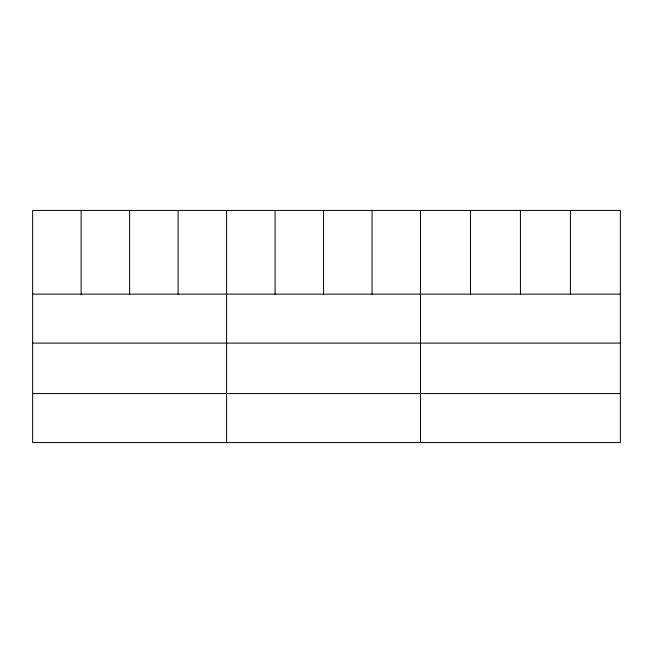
<?xml version="1.0" encoding="UTF-8"?>
<svg xmlns="http://www.w3.org/2000/svg" width="653" height="653" viewBox="0 0 653 653"><rect width="100%" height="100%" fill="white"/><g stroke="black" fill="none" stroke-linecap="round" stroke-linejoin="round"><path stroke-width="0.98" d="M620.35 343.111L620.35 210.429L32.65 210.429L32.65 442.571L620.35 442.571L620.35 343.111L32.65 343.111M32.65 294.128L620.35 294.128M32.65 393.579L620.35 393.579M570.395 210.429L570.395 294.128M520.441 210.429L520.441 294.128M470.486 210.429L470.486 294.128M420.532 210.429L420.532 442.571M372.047 210.429L372.047 294.128M323.561 210.429L323.561 294.128M275.076 210.429L275.076 294.128M226.591 210.429L226.591 442.571M178.106 210.429L178.106 294.128M129.621 210.429L129.621 294.128M81.135 210.429L81.135 294.128"/></g></svg>
